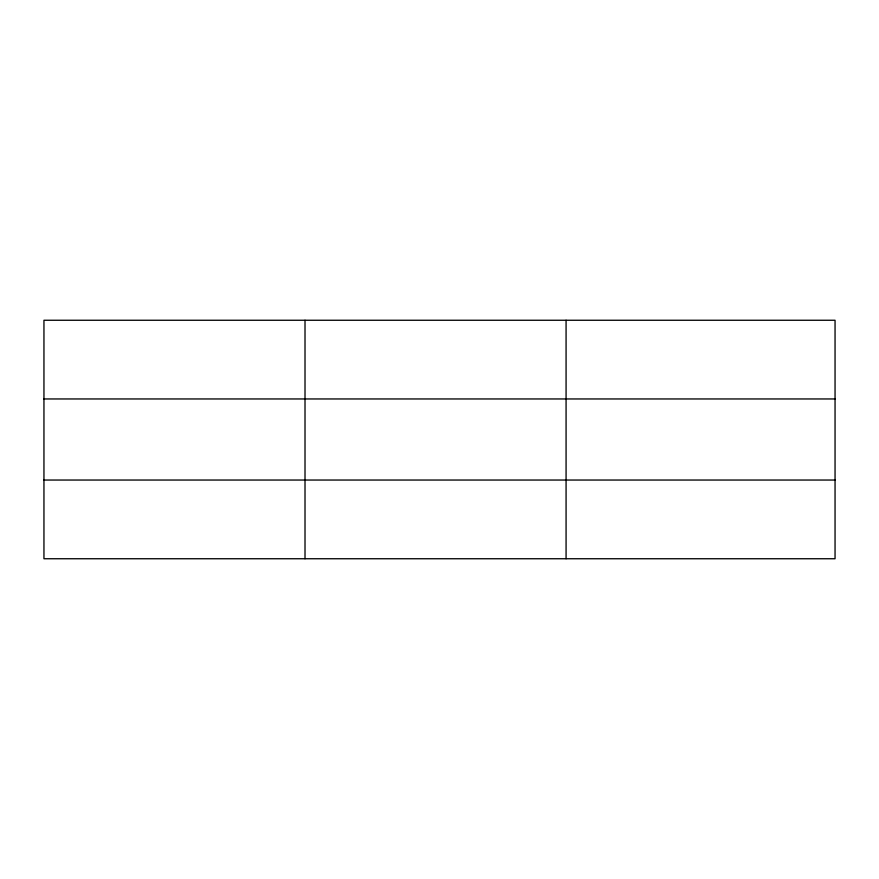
<?xml version="1.0" encoding="UTF-8"?>
<svg xmlns="http://www.w3.org/2000/svg" width="879" height="879" viewBox="0 0 879 879"><rect width="100%" height="100%" fill="white"/><g stroke="black" fill="none" stroke-linecap="round" stroke-linejoin="round"><path stroke-width="1.32" d="M305.013 558.747L305.013 320.253M566.076 558.747L566.076 320.253M835.05 398.956L835.05 320.253L43.95 320.253L43.95 558.747L835.05 558.747L835.05 398.956L43.95 398.956M43.95 480.044L835.05 480.044"/></g></svg>
